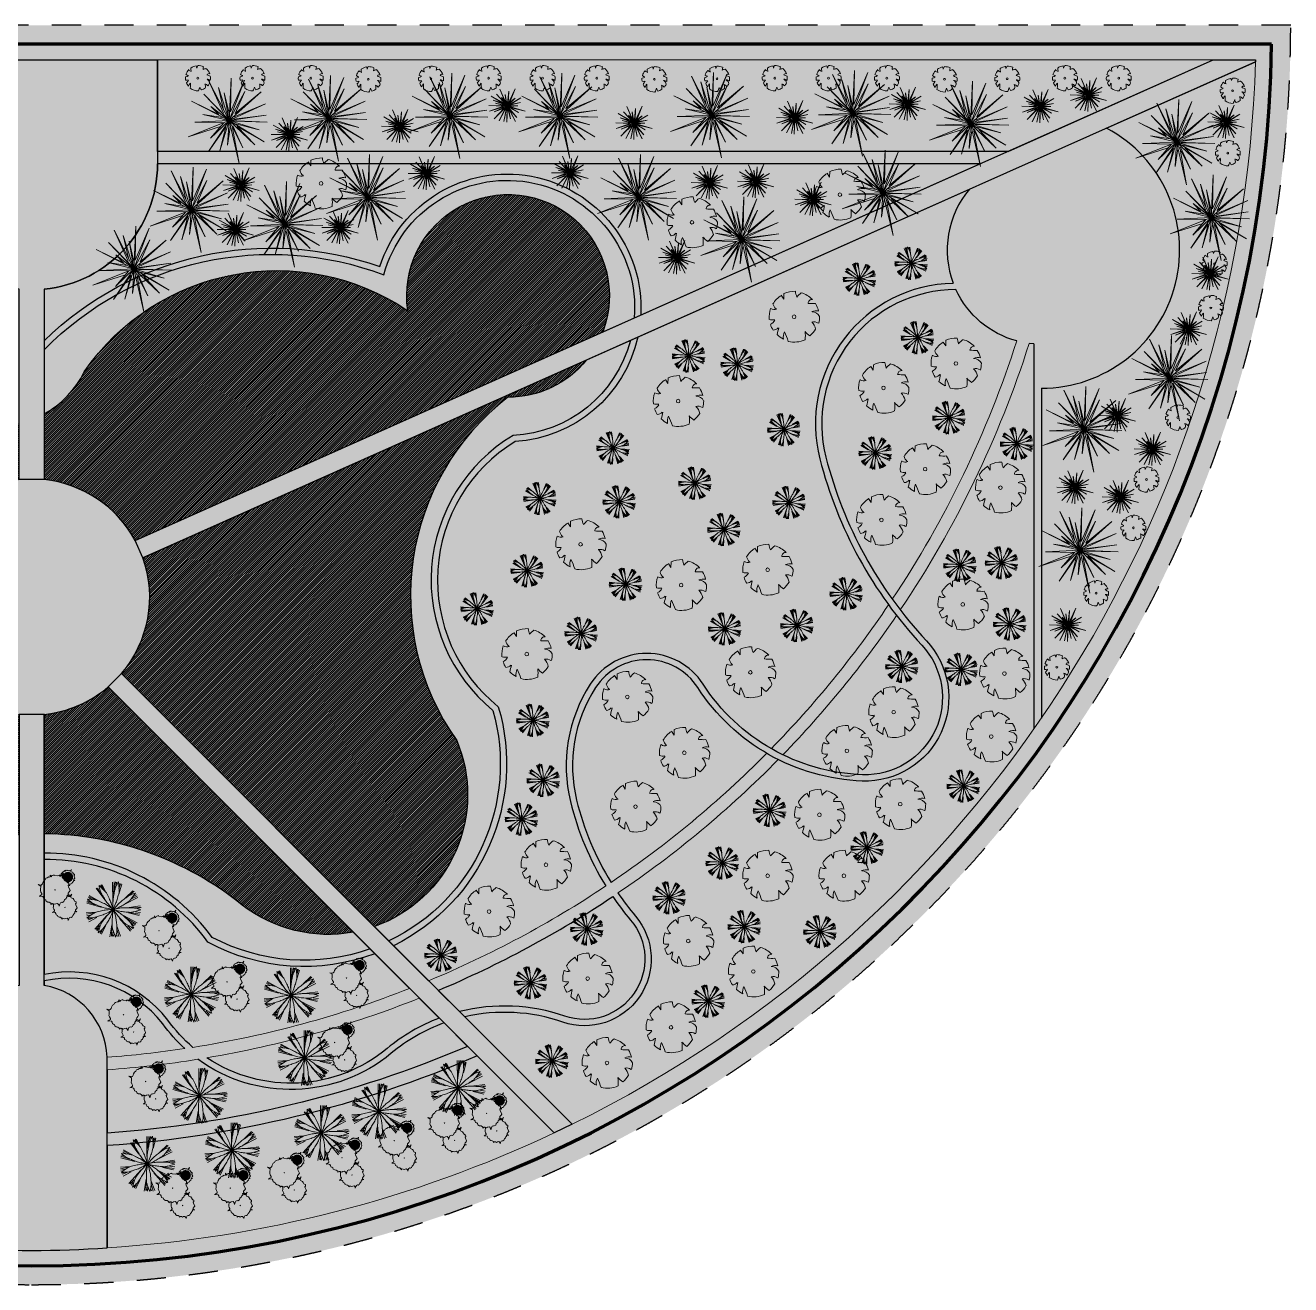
# Model space of a CAD drawing. Header units: millimetres. Extents: x 316796 to 1578935, y 255366 to 829766.
# Drawn here: x 754333 to 916732, y 263786 to 425378 of the extents above; entities that cross this region are included whole.
import ezdxf

# ---------------------------------------------------------------- set-up
doc = ezdxf.new("R2010")
doc.units = ezdxf.units.MM
doc.linetypes.add('JIS_02_0.7', pattern=[1.35, 0.75, -0.6])
doc.layers.add('1-trees', color=250, linetype='Continuous')
for name, color, linetype, lineweight in [('hatch2', 251, 'Continuous', 5), ('road', 7, 'Continuous', 35), ('trees', 7, 'Continuous', 5)]:
    doc.layers.add(name, color=color, linetype=linetype, lineweight=lineweight)

# ---------------------------------------------------------------- blocks, each defined once
blk = doc.blocks.new('6a')
at = {"layer": 'trees'}
h = blk.add_hatch(color=256, dxfattribs=at)
h.dxf.hatch_style = 1
h.set_gradient(color1=(153, 204, 0), color2=(223, 238, 200), tint=1, name='SPHERICAL')
edge = h.paths.add_edge_path()
edge.add_arc((0, 0), 396, 0, 360)
at = {"layer": 'trees', "color": 37, "linetype": 'Continuous', "lineweight": 5}
for p, q in [((-477, 158), (-366, 170)), ((-366, 170), (-448, 214)), ((-448, 214), (-448, 214))]:
    blk.add_line(p, q, dxfattribs=at)
blk.add_circle((0, 0), 36, dxfattribs=at)
for centre, radius, start, end in [((1, -8), 497, 126.0748, 153.6245), ((-327, 184), 212, 48.5207, 80.5151), ((1, -8), 502, 89.3319, 114.3863), ((-298, 365), 123, 343.6543, 39.7608), ((-156, 412), 182, 352.078, 26.6127), ((-71, 545), 190, 304.1865, 338.541), ((1, -8), 500, 62.8744, 77.7034), ((84, 438), 145, 315.845, 359.7652), ((-222, 1809), 1541, 285.4412, 290.7084), ((1, -8), 494, 31.4102, 49.4749), ((1, -8), 506, 160.8425, 187.2753), ((397, 30), 220, 83.5329, 121.6537), ((913, 1961), 1854, 250.0866, 256.3459), ((1, -8), 503, 340.3307, 19.4299), ((-567, -900), 830, 77.372, 85.4655), ((4, -483), 553, 134.7782, 147.3322), ((1, -8), 495, 200.8099, 231.4395), ((346, 427), 618, 266.7452, 282.0148), ((9, -606), 514, 39.6534, 53.9939), ((-228, -385), 82.3, 97.7405, 188.8119), ((-1265, -501), 1045, 2.946, 10.924), ((1, -8), 492, 243.1494, 261.8369), ((127, -429), 208, 160.6017, 199.3983), ((103, -348), 168, 186.1929, 248.4935), ((1, -8), 498, 274.7255, 290.3253), ((288, -366), 154, 170.6317, 220.6277), ((316, -123), 283, 230.4605, 263.1071), ((1, -8), 485, 305.3947, 326.2457)]:
    blk.add_arc(centre, radius, start, end, dxfattribs=at)
blk = doc.blocks.new('15a')
at = {"layer": 'trees', "color": 61, "linetype": 'Continuous', "lineweight": 5}
for p, q in [((-3765, -348), (-3562, -1869)), ((-3562, -2274), (-3765, -348)), ((-3562, -1869), (-3157, -348)), ((-3562, -2274), (-3157, -348)), ((-4723, -669), (-3866, -1970)), ((-3562, -2274), (-4723, -669)), ((-4272, -855), (-3880, -1834)), ((-3562, -2274), (-4272, -855)), ((-3968, -1058), (-3591, -1999)), ((-3562, -2274), (-3968, -1058)), ((-3562, -2274), (-2320, -760)), ((-3562, -2274), (-3055, -855)), ((-2320, -760), (-3338, -1915)), ((-3055, -855), (-3338, -1915)), ((-5387, -1666), (-4069, -2072)), ((-3562, -2274), (-5387, -1666)), ((-4880, -1261), (-3663, -2173)), ((-3562, -2274), (-4880, -1261)), ((-3562, -2274), (-2041, -1261)), ((-2041, -1261), (-3359, -2072)), ((-3562, -2274), (-5286, -3288)), ((-3562, -2274), (-5083, -2579)), ((-4779, -2173), (-3866, -2173)), ((-3562, -2274), (-4779, -2173)), ((-4475, -1767), (-4069, -2072)), ((-3562, -2274), (-4475, -1767)), ((-3562, -2274), (-4272, -3187)), ((-3562, -2274), (-4272, -3795)), ((-3562, -2274), (-3765, -3694)), ((-3562, -2274), (-1940, -1767)), ((-3562, -2274), (-1839, -2072)), ((-3562, -2274), (-2244, -3187)), ((-3562, -2274), (-2751, -3390)), ((-3562, -2274), (-2143, -2477)), ((-3562, -2274), (-3461, -3390)), ((-3562, -2274), (-1839, -2984)), ((-3562, -2274), (-2816, -4127)), ((-1940, -1767), (-3359, -2173)), ((-1839, -2072), (-3359, -2274)), ((-5286, -3288), (-3903, -2597)), ((-5083, -2579), (-3783, -2404)), ((-4272, -3187), (-3783, -2404)), ((-3663, -2579), (-4272, -3795)), ((-3765, -3694), (-3663, -2579)), ((-3461, -3390), (-3461, -2579)), ((-2751, -3390), (-3359, -2477)), ((-2816, -4127), (-3359, -2579)), ((-2143, -2477), (-3258, -2376)), ((-3157, -2477), (-2244, -3187)), ((-1839, -2984), (-3157, -2477))]:
    blk.add_line(p, q, dxfattribs=at)
blk = doc.blocks.new('5a')
at = {"layer": 'trees', "color": 109, "linetype": 'Continuous', "lineweight": 5}
for p, q in [((-290, 401), (-76, 76)), ((0, 0), (-290, 401)), ((-177, 355), (-80, 110)), ((0, 0), (-177, 355)), ((-51, 482), (0, 101)), ((0, 0), (-51, 482)), ((0, 101), (101, 482)), ((0, 0), (101, 482)), ((0, 0), (311, 379)), ((0, 0), (127, 355)), ((311, 379), (56, 90)), ((127, 355), (56, 90)), ((-456, 152), (-127, 51)), ((0, 0), (-456, 152)), ((0, 0), (-431, -253)), ((0, 0), (-380, -76)), ((-329, 253), (-25, 25)), ((0, 0), (-329, 253)), ((-304, 25), (-76, 25)), ((0, 0), (-304, 25)), ((-228, 127), (-127, 51)), ((0, 0), (-228, 127)), ((0, 0), (-177, -228)), ((0, 0), (-177, -380)), ((-101, 304), (-7, 69)), ((0, 0), (-101, 304)), ((0, 0), (-51, -355)), ((0, 0), (380, 253)), ((0, 0), (406, 127)), ((0, 0), (431, 51)), ((0, 0), (329, -228)), ((0, 0), (203, -279)), ((0, 0), (355, -51)), ((0, 0), (25, -279)), ((0, 0), (431, -177)), ((0, 0), (187, -463)), ((380, 253), (51, 51)), ((406, 127), (51, 25)), ((431, 51), (51, 0)), ((-431, -253), (-85, -81)), ((-380, -76), (-55, -32)), ((-177, -228), (-55, -32)), ((-25, -76), (-177, -380)), ((-51, -355), (-25, -76)), ((25, -279), (25, -76)), ((203, -279), (51, -51)), ((187, -463), (51, -76)), ((355, -51), (76, -25)), ((101, -51), (329, -228)), ((431, -177), (101, -51))]:
    blk.add_line(p, q, dxfattribs=at)
blk = doc.blocks.new('11a')
at = {"layer": 'trees'}
h = blk.add_hatch(color=256, dxfattribs=at)
h.dxf.hatch_style = 1
h.set_gradient(color1=(133, 153, 76), color2=(217, 225, 193), tint=1, name='INVSPHERICAL')
edge = h.paths.add_edge_path()
edge.add_arc((-615, -451), 366, 0, 360)
at = {"layer": 'trees', "lineweight": 13}
for p, q in [((-832, -260), (-928, -165)), ((-856, -230), (-923, -148)), ((-865, -194), (-906, -144)), ((-785, -194), (-856, -115)), ((-714, -280), (-846, -95)), ((-658, -257), (-702, -25)), ((-669, -151), (-686, -25)), ((-656, -95), (-667, -25)), ((-609, -79), (-614, -19)), ((-592, -161), (-595, -19)), ((-584, -257), (-573, -25)), ((-485, -211), (-427, -65)), ((-466, -181), (-405, -75)), ((-424, -151), (-386, -88)), ((-411, -250), (-306, -148)), ((-378, -191), (-331, -131)), ((-375, -165), (-342, -118)), ((-1008, -379), (-1041, -372)), ((-895, -379), (-1038, -356)), ((-843, -386), (-1030, -333)), ((-719, -412), (-1022, -310)), ((-488, -392), (-221, -274)), ((-303, -333), (-224, -297)), ((-259, -333), (-210, -316)), ((-246, -392), (-185, -376)), ((-956, -439), (-1041, -442)), ((-983, -429), (-1036, -422)), ((-870, -465), (-1036, -458)), ((-846, -584), (-992, -660)), ((-507, -597), (-370, -825)), ((-372, -511), (-180, -541)), ((-367, -601), (-246, -699)), ((-334, -525), (-199, -564)), ((-328, -422), (-180, -402)), ((-265, -564), (-204, -577)), ((-237, -587), (-201, -590)), ((-868, -604), (-989, -680)), ((-898, -689), (-945, -736)), ((-862, -680), (-931, -749)), ((-749, -607), (-912, -769)), ((-722, -686), (-799, -845)), ((-727, -726), (-782, -858)), ((-686, -802), (-700, -885)), ((-639, -686), (-672, -881)), ((-634, -706), (-648, -878)), ((-568, -640), (-529, -885)), ((-548, -686), (-504, -868)), ((-512, -762), (-488, -868)), ((-491, -792), (-468, -852)), ((-438, -759), (-394, -832)), ((-325, -614), (-229, -676)), ((-246, -634), (-221, -650)), ((-744, -815), (-777, -868)), ((-433, -812), (-422, -845))]:
    blk.add_line(p, q, dxfattribs=at)
for points in [[(-613, -455, 0.025596), (-665, -358, 0.037835), (-707, -298, 0.00676), (-759, -237, 0.00961), (-797, -196, 0.051445), (-832, -165, 0.029602), (-902, -123)], [(-613, -455, -0.018232), (-700, -391, -0.024654), (-760, -338, -0.00785), (-827, -271, -0.014321), (-853, -227), (-902, -123)], [(-614, -455, -0.018232), (-643, -352, -0.024654), (-658, -274, -0.00785), (-670, -180, -0.014321), (-664, -128), (-639, -16)], [(-614, -455, 0.025596), (-595, -347, 0.037835), (-592, -274, 0.00676), (-596, -194, 0.00961), (-601, -138, 0.051445), (-610, -92, 0.029602), (-639, -16)], [(-614, -455, 0.025596), (-531, -384, 0.037835), (-482, -329, 0.00676), (-434, -265, 0.00961), (-402, -218, 0.051445), (-380, -177, 0.029602), (-354, -100)], [(-614, -455, -0.018232), (-571, -357, -0.024654), (-533, -287, -0.00785), (-482, -206, -0.014321), (-444, -171), (-354, -100)], [(-616, -454, 0.025596), (-719, -416, 0.037835), (-791, -400, 0.00676), (-870, -389, 0.00961), (-926, -383, 0.051445), (-973, -383, 0.029602), (-1053, -398)], [(-616, -454, -0.018232), (-724, -464, -0.024654), (-803, -465, -0.00785), (-898, -459, -0.014321), (-947, -443), (-1053, -398)], [(-610, -455, -0.018232), (-514, -406, -0.024654), (-441, -375, -0.00785), (-351, -346, -0.014321), (-299, -342), (-184, -345)], [(-610, -455, 0.025596), (-501, -452, 0.037835), (-428, -440, 0.00676), (-350, -421, 0.00961), (-296, -406, 0.051445), (-253, -388, 0.029602), (-184, -345)], [(-608, -461, 0.025596), (-710, -502, 0.037835), (-774, -538, 0.00676), (-840, -583, 0.00961), (-886, -616, 0.051445), (-920, -648, 0.029602), (-970, -713)], [(-608, -461, -0.018232), (-681, -541, -0.024654), (-740, -595, -0.00785), (-814, -654, -0.014321), (-861, -675), (-970, -713)], [(-608, -455, 0.025596), (-664, -549, 0.037835), (-693, -617, 0.00676), (-718, -693, 0.00961), (-733, -747, 0.051445), (-741, -793, 0.029602), (-741, -874)], [(-608, -455, -0.018232), (-618, -562, -0.024654), (-631, -640, -0.00785), (-653, -732, -0.014321), (-678, -778), (-741, -874)], [(-614, -458, 0.025596), (-592, -565, 0.037835), (-568, -635, 0.00676), (-535, -707, 0.00961), (-511, -758, 0.051445), (-485, -797, 0.029602), (-430, -858)], [(-614, -458, -0.018232), (-549, -543, -0.024654), (-506, -611, -0.00785), (-461, -694, -0.014321), (-448, -744), (-430, -858)], [(-609, -459, 0.025596), (-521, -523, 0.037835), (-456, -558, 0.00676), (-383, -590, 0.00961), (-330, -610, 0.051445), (-285, -622, 0.029602), (-204, -630)], [(-609, -459, -0.018232), (-504, -478, -0.024654), (-427, -499, -0.00785), (-337, -529, -0.014321), (-294, -558), (-204, -630)]]:
    blk.add_lwpolyline(points, format="xyb", dxfattribs=at)
blk = doc.blocks.new('10a')
at = {"layer": 'trees', "lineweight": 5}
h = blk.add_hatch(color=256, dxfattribs=at)
h.dxf.hatch_style = 1
h.set_gradient(color1=(204, 204, 0), color2=(124, 172, 53), tint=1, name='SPHERICAL')
edge = h.paths.add_edge_path()
edge.add_arc((-1402, -108), 300, 0, 360)
h = blk.add_hatch(color=256, dxfattribs=at)
h.dxf.hatch_style = 1
h.set_gradient(color1=(204, 204, 0), color2=(223, 238, 200), tint=1, name='SPHERICAL')
edge = h.paths.add_edge_path()
edge.add_arc((-934, -644), 396, 0, 360)
h = blk.add_hatch(color=256, dxfattribs=at)
h.dxf.hatch_style = 1
h.set_gradient(color1=(223, 255, 127), color2=(124, 172, 53), tint=1, name='SPHERICAL')
edge = h.paths.add_edge_path()
edge.add_arc((-419, -352), 174, 0, 360)
for points in [[(-1029, -194), (-1015, -178), (-1022, -137), (-1013, -109), (-969, -87), (-920, -68), (-964, -72), (-1025, -72), (-1047, -53), (-1052, 19), (-1076, 47), (-1118, 91), (-1125, 113), (-1123, 144), (-1171, 160), (-1196, 148), (-1225, 166), (-1306, 232), (-1340, 223), (-1384, 204), (-1418, 210), (-1428, 266), (-1447, 194), (-1479, 210), (-1508, 191), (-1540, 194), (-1586, 166), (-1633, 163), (-1665, 135), (-1665, 110), (-1689, 82), (-1733, 76), (-1787, 76), (-1750, 57), (-1726, 16), (-1748, -25), (-1772, -50), (-1767, -87), (-1774, -125), (-1806, -144), (-1777, -159), (-1762, -203), (-1772, -244), (-1760, -291), (-1733, -309), (-1726, -335), (-1726, -366), (-1687, -385), (-1667, -410), (-1672, -466), (-1689, -507), (-1657, -475), (-1626, -453), (-1601, -460), (-1572, -491), (-1535, -519), (-1501, -522), (-1420, -544), (-1407, -589)], [(-466, -603), (-454, -607), (-440, -654), (-434, -607), (-428, -599), (-406, -591), (-384, -593), (-350, -583), (-330, -567), (-304, -564), (-292, -546), (-269, -524), (-268, -509), (-260, -505), (-233, -511), (-255, -483), (-233, -479), (-225, -470), (-216, -452), (-210, -448), (-217, -438), (-211, -389), (-200, -378), (-205, -352), (-199, -335), (-171, -321), (-141, -309), (-168, -311), (-207, -311), (-220, -299), (-223, -254), (-239, -237), (-265, -209), (-269, -196), (-268, -176), (-298, -166), (-313, -174), (-332, -163), (-382, -121), (-403, -127), (-431, -139), (-452, -135), (-458, -100), (-471, -145), (-490, -135), (-509, -147), (-529, -145), (-558, -163), (-587, -164), (-606, -182), (-606, -198), (-622, -215), (-649, -219), (-683, -219), (-660, -231), (-648, -250)]]:
    blk.add_lwpolyline(points, dxfattribs=at)
for points in [[(-978, -113), (-1002, -203), (-1042, -184), (-1079, -207), (-1118, -203), (-1176, -239), (-1234, -242), (-1274, -278), (-1274, -309), (-1305, -344), (-1359, -352), (-1427, -352), (-1381, -376), (-1350, -426), (-1378, -477), (-1408, -509), (-1402, -555), (-1411, -602), (-1451, -626), (-1414, -645), (-1396, -700), (-1408, -751), (-1393, -810), (-1359, -833), (-1350, -865), (-1350, -904), (-1301, -927), (-1277, -958), (-1283, -1029), (-1305, -1080), (-1265, -1041), (-1225, -1013), (-1195, -1021), (-1158, -1060), (-1112, -1095), (-1070, -1099), (-969, -1127), (-941, -1221), (-929, -1127), (-917, -1111), (-874, -1095), (-828, -1099), (-761, -1080), (-722, -1048), (-670, -1041), (-645, -1005), (-599, -962), (-596, -931), (-581, -923), (-526, -935), (-572, -880), (-526, -872), (-511, -853), (-493, -818), (-480, -810), (-496, -790), (-484, -692), (-462, -669), (-471, -618), (-459, -583), (-404, -555), (-343, -532), (-398, -536), (-474, -536), (-502, -512), (-508, -422), (-538, -387), (-590, -332), (-599, -305), (-596, -266), (-657, -246), (-688, -262), (-725, -239), (-825, -156), (-868, -168), (-923, -192), (-966, -184)], [(-1406, -150), (-1413, -159), (-1398, -159)], [(-445, -360), (-449, -366), (-440, -366)], [(-950, -634), (-960, -645), (-941, -645)]]:
    blk.add_lwpolyline(points, close=True, dxfattribs=at)

msp = doc.modelspace()

# ---------------------------------------------------------------- hatches: boundary and pattern name
msp.add_hatch(color=253).paths.add_polyline_path([(755141, 263786, 0.4142136), (916732, 425378), (593549, 425378, 0.4142136)])
at = {"lineweight": 30}
h = msp.add_hatch(color=11, dxfattribs=at)
h.dxf.hatch_style = 1
h.paths.add_polyline_path([(893114, 412189), (875490, 404335, 0.2718354), (873431, 392270, 0.289917), (883766, 384500), (883766, 378832, 0.8022697)], flags=0)
h.paths.add_polyline_path([(755141, 266210, 0.4097601), (914290, 422954), (595992, 422954, 0.4097601)])
h.paths.add_polyline_path([(635045, 368785), (644929, 375611), (658196, 361279), (656663, 359282), (637342, 364146, -0.0097485)], flags=16)
h.paths.add_polyline_path([(635257, 364671), (630736, 365809), (633697, 367854, 0.0065946)], flags=16)
h.paths.add_polyline_path([(635746, 363715, 0.0384418), (646593, 346164), (632232, 327455, -0.0517292), (614750, 354768), (629852, 365198)], flags=16)
h.paths.add_polyline_path([(822197, 283255), (764964, 340488), (766678, 342202), (824511, 284369, 0.2777976), (912219, 420704), (769430, 357067), (768444, 359281), (906781, 420934), (771300, 420934), (771300, 407589, -0.3851704), (756757, 391511), (756757, 367091), (753525, 367091), (753525, 391511, -0.3851704), (738982, 407589), (738982, 420934), (655240, 420934), (655240, 409730), (655240, 397875), (741838, 359281), (740852, 357067), (688634, 380339, 0.5464147), (683545, 351211, -0.3056467), (710082, 319955, 0.1180974), (713437, 312035), (743604, 342202), (745318, 340488), (688085, 283255, 0.0950738), (745452, 268529), (745452, 292261, -0.376366), (753525, 302175), (753525, 336959), (756757, 336959), (756757, 302175, -0.355658), (764830, 292969), (764830, 268529, 0.0950738)], flags=16)
h.paths.add_polyline_path([(637846, 363186), (656127, 358584), (647619, 347500, -0.0348428)], flags=16)
h.paths.add_polyline_path([(628810, 365461), (614385, 355498, -0.0264526), (607793, 370751)], flags=16)
h.paths.add_polyline_path([(656980, 358369), (676498, 353456), (680375, 339532), (668980, 337503, 0.4071498), (655437, 337714, -0.0220136), (648115, 346820)], flags=16)
h.paths.add_polyline_path([(657516, 359067), (670298, 375720), (676248, 354352)], flags=0)
h.paths.add_polyline_path([(647091, 345486, 0.0215039), (654353, 336500, 0.1993692), (652503, 329297), (634157, 325086, -0.0035316), (632752, 326805)], flags=16)
h.paths.add_polyline_path([(655240, 397875), (655240, 407589), (738982, 407589, 0.3851704), (753525, 391511), (753525, 367091, 0.2459445), (741838, 359281)], flags=0)
h.paths.add_polyline_path([(652651, 328502, 0.5488748), (668066, 323028, 0.0032979), (669424, 321888), (649295, 309222, -0.0334841), (634737, 324391)], flags=16)
h.paths.add_polyline_path([(692546, 378595), (740852, 357067, 0.2672301), (743604, 342202), (716845, 315443, -0.1292146), (714015, 321824, 0.1466663), (687953, 356539, -0.8457254)], flags=0)
h.paths.add_polyline_path([(669617, 336796), (680592, 338750), (688433, 310591, -0.0442884), (669260, 324133, 0.3717691)], flags=16)
h.paths.add_polyline_path([(681391, 338892), (698332, 341909, -0.1348156), (708149, 325649), (688902, 311918)], flags=16)
h.paths.add_polyline_path([(670304, 321487), (673906, 301220), (666271, 295772, -0.0331593), (649917, 308659)], flags=16)
h.paths.add_polyline_path([(671329, 320339, 0.0337701), (686232, 310013), (674634, 301739)], flags=16)
h.paths.add_polyline_path([(674063, 300339), (675965, 289633, -0.0168915), (666982, 295287)], flags=16)
h.paths.add_polyline_path([(705381, 300552, 0.0769415), (745452, 291349), (745452, 283249, -0.0840778), (699195, 294365)], flags=0)
h.paths.add_polyline_path([(706627, 301797), (745318, 340488, 0.1507478), (753525, 336959), (753525, 302175, 0.355658), (745452, 292969, -0.0754029)], flags=0)
h.paths.add_polyline_path([(756757, 391511, 0.3851704), (771300, 407589), (876838, 407589), (768444, 359281, 0.2459445), (756757, 367091)], flags=16)
h.paths.add_polyline_path([(764964, 340488), (803655, 301797, -0.0544313), (775844, 294239, -0.0616392), (772611, 297745, 0.2852299), (756757, 303582), (756757, 336959, 0.1507478)], flags=0)
h.paths.add_polyline_path([(769430, 357067), (875490, 404335, 0.2718354), (873431, 392270, 0.4842461), (856303, 369745, 0.125203), (869385, 345852, -0.6686604), (861782, 329220, -0.2446723), (841317, 340845, 0.5440461), (826848, 340845, 0.2061133), (824297, 325778, 0.0793154), (828838, 314948, -0.0486805), (806097, 302783), (766678, 342202, 0.2672301)], flags=0)
h.paths.add_polyline_path([(772388, 296692, 0.0440523), (774801, 294079, -0.0188991), (764830, 292969, 0.4035564), (755141, 302311, -0.3309159)], flags=16)
h.paths.add_polyline_path([(764830, 291349, 0.0218456), (776488, 292706, 0.34302), (801301, 293485, -0.0863309), (808083, 297369), (811087, 294365, -0.0840778), (764830, 283249)], flags=0)
h.paths.add_polyline_path([(777630, 292894, 0.0527878), (804901, 300552), (807455, 297997, 0.0823147), (800786, 294107, -0.3313717)], flags=0)
h.paths.add_polyline_path([(827526, 340406, -0.5440461), (840639, 340406, 0.2446723), (861753, 328412, 0.6686604), (869976, 346403, -0.125203), (857085, 369946, -0.4900482), (873769, 391466, 0.2216131), (881576, 384881, -0.0696221), (865606, 351734, 0.0316887), (869976, 346403, -0.6686604), (861753, 328412, -0.1232914), (849483, 331967, -0.0489845), (829509, 315399, -0.0791137), (825082, 325969, -0.2061133)], flags=0)
h = msp.add_hatch(color=254)
h.dxf.hatch_style = 1
h.paths.add_polyline_path([(745452, 268529, 0.0362518), (764830, 268529), (764830, 292969, 0.355658), (756757, 302175), (756757, 336959), (753525, 336959), (753525, 302175, 0.376366), (745452, 292261)])
h.paths.add_polyline_path([(822197, 283255), (824511, 284369), (766678, 342202), (764964, 340488)])
h.paths.add_polyline_path([(685771, 284369), (688085, 283255), (745318, 340488), (743604, 342202)])
h.paths.add_polyline_path([(740852, 357067), (741838, 359281), (655240, 397875), (655240, 409730), (598774, 409730, 0.0284921), (600660, 396549), (652262, 396549)])
h.paths.add_polyline_path([(756757, 391511, 0.3851704), (771300, 407589), (771300, 420934), (738982, 420934), (738982, 407589, 0.3851704), (753525, 391511), (753525, 367091), (756757, 367091)])
h.paths.add_polyline_path([(768444, 359281), (769430, 357067), (912219, 420704), (912226, 420934), (906781, 420934)])
h = msp.add_hatch(color=11, dxfattribs=at)
h.dxf.hatch_style = 1
h.paths.add_polyline_path([(655240, 407589), (738982, 407589), (738982, 409205), (655240, 409205)])
h.paths.add_polyline_path([(771300, 407589), (876838, 407589), (880464, 409205), (771300, 409205)])
h.paths.add_polyline_path([(873431, 392270, 0.4842461), (856303, 369745, 0.125203), (869385, 345852, -0.6686604), (861782, 329220, -0.2446723), (841317, 340845, 0.5440461), (826848, 340845, 0.2061133), (824297, 325778, 0.0793154), (828838, 314948, -0.0486805), (806097, 302783), (807332, 301548, 0.0473545), (829723, 313589, 0.0254975), (832021, 310567, -0.7619861), (823568, 298247, 0.1462272), (810060, 298820), (810729, 298151, -0.1408046), (823304, 297483, 0.7619861), (832638, 311088, -0.0254975), (830391, 314044, 0.0499209), (850964, 331167, -0.0160043), (849483, 331967, -0.0489845), (829509, 315399, -0.0791137), (825082, 325969, -0.2061133), (827526, 340406, -0.5440461), (840639, 340406, 0.2446723), (861753, 328412, 0.6686604), (869976, 346403, -0.125203), (857085, 369946, -0.4900482), (873769, 391466, 0.2216131), (881576, 384881, -0.0696221), (865606, 351734, 0.0078766), (866629, 350357, 0.071045), (883171, 384563), (883766, 384500), (883766, 335095, 0.0027057), (884736, 336492), (884736, 378805, 0.7800471), (893114, 412189), (875490, 404335, 0.2718354)])
h = msp.add_hatch(color=11, dxfattribs=at)
h.dxf.hatch_style = 1
h.paths.add_polyline_path([(800355, 393359, -0.9121449), (832486, 387823), (833320, 388194, 0.8776526), (799824, 394412, 0.2856756), (756757, 384895), (756757, 383754, -0.2965913)])
h = msp.add_hatch(color=11, dxfattribs=at)
h.dxf.hatch_style = 1
h.paths.add_polyline_path([(800993, 307887), (801598, 307282, 0.3650512), (815040, 337945, -0.520075), (817185, 371962, 0.3346435), (832932, 385368), (832000, 384952, -0.3276722), (816940, 372758, 0.5193063), (814334, 337477, -0.3653403)])
h = msp.add_hatch(color=254)
h.dxf.hatch_style = 1
h.paths.add_polyline_path([(753525, 336959), (756757, 336959, 0.1507478), (764964, 340488), (766678, 342202, 0.2672301), (769430, 357067), (768444, 359281, 0.2459445), (756757, 367091), (753525, 367091, 0.2459445), (741838, 359281), (740852, 357067, 0.2672301), (743604, 342202), (745318, 340488, 0.1507478)])
h = msp.add_hatch(color=11, dxfattribs=at)
h.dxf.hatch_style = 1
h.paths.add_polyline_path([(850068, 332562, 0.0165256), (851558, 331775, 0.0430142), (866151, 349653, -0.0077302), (865126, 351019, -0.0449437)])
h.paths.add_polyline_path([(775844, 294239, -0.0616392), (772611, 297745, 0.2852299), (756757, 303582), (756757, 302756, -0.287906), (771964, 297261, 0.05285), (774801, 294079, -0.0188991), (764830, 292969), (764830, 291349, 0.0218456), (776488, 292706, 0.34302), (801301, 293485, -0.0863309), (808083, 297369), (807455, 297997, 0.0823147), (800786, 294107, -0.3313717), (777630, 292894, 0.0527878), (804901, 300552), (803655, 301797, -0.0544313)])
h.paths.add_polyline_path([(764830, 283249), (764830, 281630, 0.0854032), (812317, 293135), (811087, 294365, -0.0840778)])
h.paths.add_polyline_path([(745452, 281630), (745452, 283249, -0.0840778), (699195, 294365), (697965, 293135, 0.0854032)])
h.paths.add_polyline_path([(745452, 291349), (745452, 292969, -0.0754029), (706627, 301797), (705381, 300552, 0.0769415)])
h = msp.add_hatch(color=11, dxfattribs=at)
h.dxf.hatch_style = 1
h.paths.add_polyline_path([(777776, 307727, 0.2163183), (799203, 306249), (798573, 306879, -0.2105946), (778320, 308352, 0.2400667), (756757, 319165), (756757, 318357, -0.2419819)])
at = {"layer": '1-trees', "true_color": 0x97ad5c}
h = msp.add_hatch(color=55, dxfattribs=at)
h.paths.add_polyline_path([(764830, 268529, 0.0950738), (822197, 283255), (812317, 293135, -0.0854032), (764830, 281630)])
h.paths.add_polyline_path([(764830, 283249, 0.0840778), (811087, 294365), (808083, 297369, 0.0863309), (801301, 293485, -0.34302), (776488, 292706, -0.0218456), (764830, 291349)])
h.paths.add_polyline_path([(800786, 294107, -0.0823147), (807455, 297997), (804901, 300552, -0.0527878), (777630, 292894, 0.3313717)])
h.paths.add_polyline_path([(772611, 297745, 0.0616392), (775844, 294239, 0.0544313), (803655, 301797), (799203, 306249, -0.2163183), (777776, 307727, 0.2419819), (756757, 318357), (756757, 303582, -0.2852299)])
h.paths.add_polyline_path([(764830, 292969, 0.0188991), (774801, 294079, -0.05285), (771964, 297261, 0.287906), (756757, 302756), (756757, 302175, -0.355658)])
h.paths.add_polyline_path([(714436, 309606), (706627, 301797, 0.0754029), (745452, 292969, -0.355658), (753525, 302175), (753525, 318131, 0.0737389), (746262, 316045, -0.5476013)])
h.paths.add_polyline_path([(745452, 283249), (745452, 291349, -0.0769415), (705381, 300552), (699195, 294365, 0.0840778)])
h.paths.add_polyline_path([(745452, 268529), (745452, 281630, -0.0854032), (697965, 293135), (688085, 283255, 0.0950738)])
h.paths.add_polyline_path([(689432, 310016, 0.0309701), (704185, 302783), (712860, 311458, -0.1199955), (709281, 319844, 0.0352829), (708373, 324817), (689133, 311090)])
h.paths.add_polyline_path([(676880, 289103, 0.0160289), (685771, 284369), (702950, 301548, -0.0332603), (686991, 309562), (674791, 300858)])
h.paths.add_polyline_path([(674634, 301739), (686232, 310013, -0.0337701), (671329, 320339)])
h.paths.add_polyline_path([(666271, 295772), (673906, 301220), (670371, 321111), (670081, 321347), (649917, 308659, 0.0331593)])
h.paths.add_polyline_path([(675965, 289633), (674063, 300339), (666982, 295287, 0.0168915)])
h.paths.add_polyline_path([(669260, 324133, 0.042618), (687669, 311038), (687964, 311249), (688203, 311419), (680592, 338750), (669617, 336796, -0.3717691)])
h.paths.add_polyline_path([(688902, 311918), (708149, 325649, 0.1348156), (698332, 341909), (681391, 338892)])
h.paths.add_polyline_path([(649295, 309222), (669424, 321888, -0.0032979), (668066, 323028, -0.5488748), (652651, 328502), (634737, 324391, 0.0334841)])
h.paths.add_polyline_path([(632752, 326805, 0.0035316), (634157, 325086), (652503, 329297, -0.1993692), (654353, 336500, -0.0215039), (647091, 345486)])
h.paths.add_polyline_path([(648115, 346820, 0.0220136), (655437, 337714, -0.4071498), (668980, 337503), (680375, 339532), (676498, 353456), (656980, 358369)])
h.paths.add_polyline_path([(681174, 339674), (697587, 342597, 0.1162694), (683144, 350484, -0.0327338), (681466, 352205), (677400, 353229)])
h.paths.add_polyline_path([(677150, 354125), (680640, 353246, -0.4730072), (687640, 380782), (677614, 385250), (670914, 376521)])
h.paths.add_polyline_path([(657516, 359067), (676248, 354352), (670298, 375720)])
h.paths.add_polyline_path([(637342, 364146), (656663, 359282), (658196, 361279), (644929, 375611), (635045, 368785, 0.0097485)])
h.paths.add_polyline_path([(647619, 347500), (656127, 358584), (637846, 363186, 0.0348428)])
h.paths.add_polyline_path([(632232, 327455), (646593, 346164, -0.0384418), (635746, 363715), (629852, 365198), (614750, 354768, 0.0517292)])
h.paths.add_polyline_path([(614385, 355498), (628810, 365461), (607793, 370751, 0.0264526)])
h.paths.add_polyline_path([(630736, 365809), (635257, 364671, -0.0065946), (633697, 367854)])
h.paths.add_polyline_path([(645601, 376074), (658695, 361930), (670027, 376693), (666232, 390323)])
h.paths.add_polyline_path([(670643, 377495), (676855, 385588), (667190, 389896)])
h.paths.add_polyline_path([(645046, 376673), (665368, 390708), (652262, 396549), (626647, 396549)])
h.paths.add_polyline_path([(607456, 371669), (629694, 366071), (633349, 368595, -0.0550671), (623891, 396549), (600660, 396549, 0.0410986)])
h.paths.add_polyline_path([(634698, 369527), (644374, 376210), (625546, 396549, 0.0538785)])
h.paths.add_polyline_path([(640393, 409730), (654028, 409730), (654028, 420934), (640393, 420934)])
h.paths.add_polyline_path([(625546, 409730), (639181, 409730), (639181, 420934), (625546, 420934)])
h.paths.add_polyline_path([(611556, 409730), (623930, 409730), (623930, 420934), (611556, 420934)])
h.paths.add_polyline_path([(598774, 409730), (610344, 409730), (610344, 420934), (598056, 420934, 0.0178665)])
h = msp.add_hatch(color=55, dxfattribs=at)
h.paths.add_polyline_path([(771300, 409205), (880464, 409205), (906781, 420934), (771300, 420934)])
h.paths.add_polyline_path([(655240, 409730), (655240, 409205), (738982, 409205), (738982, 420934), (655240, 420934)])
h.paths.add_polyline_path([(655240, 397875), (692011, 381487, 0.2770319), (719489, 389223, -0.547845), (743786, 380592, 0.5959322), (753525, 379902), (753525, 391511, -0.3851704), (738982, 407589), (655240, 407589)])
h.paths.add_polyline_path([(756757, 391511), (756757, 384895, -0.2856756), (799824, 394412, -0.8776526), (833320, 388194), (876838, 407589), (771300, 407589, -0.3851704)])
h.paths.add_polyline_path([(815040, 337945, -0.3650512), (801598, 307282), (806097, 302783, 0.0486805), (828838, 314948, -0.0793154), (824297, 325778, -0.2061133), (826848, 340845, -0.5440461), (841317, 340845, 0.1198801), (850068, 332562, 0.0449437), (865126, 351019, -0.0945158), (856303, 369745, -0.4842461), (873431, 392270, -0.2718354), (875490, 404335), (832932, 385368, -0.3346435), (817185, 371962, 0.520075)])
h = msp.add_hatch(color=55, dxfattribs=at)
h.paths.add_polyline_path([(881576, 384881, -0.2216131), (873769, 391466, 0.4900482), (857085, 369946, 0.0931447), (865606, 351734, 0.0696221)])
h.paths.add_polyline_path([(883766, 384500), (883171, 384563, -0.071045), (866629, 350357, 0.0238062), (869976, 346403, -0.6686604), (861753, 328412, -0.1070758), (850964, 331167, -0.0499209), (830391, 314044, 0.0254975), (832638, 311088, -0.7619861), (823304, 297483, 0.1408046), (810729, 298151), (824511, 284369, 0.1260617), (883766, 335095)])
h.paths.add_polyline_path([(851558, 331775, 0.1045012), (861782, 329220, 0.6686604), (869385, 345852, -0.0225928), (866151, 349653, -0.0430142)], flags=17)
h.paths.add_polyline_path([(840639, 340406, 0.5440461), (827526, 340406, 0.2061133), (825082, 325969, 0.0791137), (829509, 315399, 0.0489845), (849483, 331967, -0.1178266)], flags=17)
h.paths.add_polyline_path([(807332, 301548), (810060, 298820, -0.1462272), (823568, 298247, 0.7619861), (832021, 310567, -0.0254975), (829723, 313589, -0.0473545)])
h.paths.add_polyline_path([(912219, 420704), (893114, 412189, -0.7800471), (884736, 378805), (884736, 336492, 0.1438392)])
at = {"layer": 'hatch2'}
h = msp.add_hatch(color=256, dxfattribs=at)
h.dxf.hatch_style = 1
h.set_gradient(color1=(255, 223, 127), color2=(255, 214, 92), one_color=1, tint=0.68, name='HEMISPHERICAL')
h.paths.add_polyline_path([(814334, 337477, -0.5193063), (816940, 372758, 0.3276722), (832000, 384952), (826369, 382443, -0.2260502), (816258, 377652, 0.4022686), (809694, 333624, -0.4321381), (799133, 309747), (800993, 307887, 0.3653403)])
h.paths.add_polyline_path([(781854, 312760, 0.165159), (756757, 321641), (756757, 319165, -0.2400667), (778320, 308352, 0.2105946), (798573, 306879), (796427, 309026, -0.2199652)])
h.paths.add_polyline_path([(740085, 318367, -0.5036692), (718520, 313690), (715007, 310178, 0.5535558), (745622, 316640, -0.0779362), (753525, 318946), (753525, 321556, 0.0840102)])
h.paths.add_polyline_path([(714015, 321824, 0.1466663), (687953, 356539, -0.7770125), (690656, 378511, 0.0578766), (697564, 376359), (688634, 380339, 0.5464147), (683545, 351211, -0.3056467), (710082, 319955, 0.1180974), (713437, 312035), (716845, 315443, -0.1292146)])
h.paths.add_polyline_path([(721654, 381691, -0.837238), (740695, 379605, 0.3122874), (753525, 374326), (753525, 378581, -0.5419762), (743016, 380335, 0.5481921), (720033, 388623, -0.2418868), (695417, 379969), (704678, 375842, 0.1462067)])
h.paths.add_polyline_path([(756757, 375532, 0.1560373), (761886, 380904, -0.4113939), (803419, 388760, -1.2949893), (828436, 386018), (832486, 387823, 0.9121449), (800355, 393359, 0.2965913), (756757, 383754)])
at = {"layer": 'road', "ltscale": 5}
h = msp.add_hatch(dxfattribs=at)
h.set_pattern_fill('ANSI31', color=151, scale=62.212729)
h.set_pattern_definition([(45, (46244177.2, 27587677.26), (-139.67156085, 139.67156075), [])])
h.paths.add_polyline_path([(799133, 309747, 0.4321381), (809694, 333624, -0.4022686), (816258, 377652, 0.2260502), (826369, 382443), (769430, 357067, -0.2672301), (766678, 342202)])
h.paths.add_polyline_path([(756757, 321641, -0.1677105), (782176, 312504, 0.2139613), (796427, 309026), (764964, 340488, -0.1507478), (756757, 336959)])
h.paths.add_polyline_path([(718520, 313690, 0.5036692), (740085, 318367, -0.0840102), (753525, 321556), (753525, 336959, -0.1507478), (745318, 340488)])
h.paths.add_polyline_path([(714015, 321824, 0.1292146), (716845, 315443), (743604, 342202, -0.2672301), (740852, 357067), (697564, 376359, -0.0578766), (690656, 378511, 0.7770125), (687953, 356539, -0.1466663)])
h.paths.add_polyline_path([(741838, 359281, -0.2459445), (753525, 367091), (753525, 374326, -0.3122874), (740695, 379605, 0.837238), (721654, 381691, -0.1462067), (704678, 375842)])
h.paths.add_polyline_path([(756757, 367091, -0.2459445), (768444, 359281), (828436, 386018, 1.2949893), (803419, 388760, 0.4113939), (761886, 380904, -0.1560373), (756757, 375532)])

# ---------------------------------------------------------------- linework, layer by layer
for p, q in [((771300, 409205), (771300, 420934)), ((880464, 409205), (906781, 420934)), ((893114, 412189), (912219, 420704)), ((880464, 409205), (771300, 409205)), ((768444, 359281), (876838, 407589)), ((876838, 407589), (771300, 407589)), ((769430, 357067), (875490, 404335)), ((756757, 391511), (756757, 367091)), ((883766, 384500), (883171, 384563)), ((883766, 384500), (883766, 335095)), ((884736, 378805), (884736, 336492)), ((766678, 342202), (806097, 302783)), ((764964, 340488), (803655, 301797)), ((756757, 336959), (756757, 303582)), ((756757, 302756), (756757, 302175)), ((807455, 297997), (804901, 300552)), ((807332, 301548), (810060, 298820)), ((808083, 297369), (811087, 294365)), ((810729, 298151), (824511, 284369)), ((812317, 293135), (822197, 283255)), ((764830, 291349), (764830, 283249)), ((764830, 281630), (764830, 268529))]:
    msp.add_line(p, q)
at = {"linetype": 'JIS_02_0.7', "ltscale": 5000}
msp.add_lwpolyline([(916732, 425378), (593549, 425378, 0.4142136), (755141, 263786, 0.4142136)], format="xyb", close=True, dxfattribs=at)
at = {"lineweight": 70}
msp.add_lwpolyline([(914290, 422954), (595992, 422954, 0.4097601), (755141, 266210, 0.4097601)], format="xyb", close=True, dxfattribs=at)
for points in [[(756757, 367091), (753525, 367091), (753525, 391511, -0.3851704), (738982, 407589), (738982, 420934), (771300, 420934), (771300, 407589, -0.3851704), (756757, 391511)], [(753525, 336959), (753525, 302175, 0.355658), (745452, 292969), (745452, 268529, 0.0362518), (764830, 268529), (764830, 292969, 0.355658), (756757, 302175), (756757, 336959)]]:
    msp.add_lwpolyline(points, format="xyb", close=True)
for points in [[(906781, 420934), (912226, 420934), (912219, 420704), (769430, 357067), (768444, 359281)], [(824511, 284369), (822197, 283255), (764964, 340488), (766678, 342202)]]:
    msp.add_lwpolyline(points, close=True)
at = {"lineweight": 0}
msp.add_lwpolyline([(906781, 420934), (771300, 420934)], dxfattribs=at)
for points in [[(824511, 284369, 0.2777976), (912219, 420704)], [(865606, 351734, 0.0696221), (881576, 384881)], [(866629, 350357, 0.071045), (883171, 384563)], [(850068, 332562, 0.0449437), (865126, 351019, 0.0449437)], [(851558, 331775, 0.0430142), (866151, 349653, 0.0430142)], [(829509, 315399, 0.0489845), (849483, 331967, 0.0489845)], [(830391, 314044, 0.0499209), (850964, 331167, 0.0499209)], [(806097, 302783, 0.0486805), (828838, 314948)], [(775844, 294239, 0.0544313), (803655, 301797, 0.0544313)], [(777630, 292894, 0.0527878), (804901, 300552, 0.0527878)], [(764830, 292969, 0.0188991), (774801, 294079, 0.0188991)], [(764830, 291349, 0.0218456), (776488, 292706, 0.0218456)], [(764830, 268529, 0.0950738), (822197, 283255)]]:
    msp.add_lwpolyline(points, format="xyb", dxfattribs=at)
for points in [[(756757, 384895, -0.2856756), (799824, 394412, -0.8776526), (833320, 388194)], [(756757, 383754, -0.2965913), (800355, 393359, -0.9121449), (832486, 387823)], [(756757, 375532, 0.1560373), (761886, 380904, -0.4113939), (803419, 388760, -1.2949893), (828436, 386018)], [(873431, 392270, 0.4842461), (856303, 369745, 0.125203), (869385, 345852, -0.6686604), (861782, 329220, -0.2446723), (841317, 340845, 0.5440461), (826848, 340845, 0.2061133), (824297, 325778, 0.0793154), (828838, 314948)], [(873769, 391466, 0.4900482), (857085, 369946, 0.125203), (869976, 346403, -0.6686604), (861753, 328412, -0.2446723), (840639, 340406, 0.5440461), (827526, 340406, 0.2061133), (825082, 325969, 0.0791137), (829509, 315399, 0.0791137)], [(881576, 384881, -0.2216131), (873769, 391466, -16.2980894)], [(832000, 384952, -0.3276722), (816940, 372758, 0.5193063), (814334, 337477, -0.3653403), (800993, 307887, -0.3653403)], [(832932, 385368, -0.3346435), (817185, 371962, 0.520075), (815040, 337945, -0.3650512), (801598, 307282, -0.3650512)], [(826369, 382443, -0.2260502), (816258, 377652, 0.4022686), (809694, 333624, -0.4321381), (799133, 309747, -0.4321381)], [(796427, 309026, -0.2139613), (782176, 312504, 0.1677105), (756757, 321641, 0.1677105)], [(798573, 306879, -0.2105946), (778320, 308352, 0.2400667), (756757, 319165, 0.2400667)], [(799203, 306249, -0.2163183), (777776, 307727, 0.2419819), (756757, 318357, 0.2419819)], [(829723, 313589, 0.0254975), (832021, 310567, -0.7619861), (823568, 298247, 0.1462272), (810060, 298820)], [(830391, 314044, 0.0254975), (832638, 311088, -0.7619861), (823304, 297483, 0.1408046), (810729, 298151)], [(775844, 294239, -0.0616392), (772611, 297745, 0.2852299), (756757, 303582)], [(774801, 294079, -0.05285), (771964, 297261, 0.287906), (756757, 302756)], [(808083, 297369, 0.0863309), (801301, 293485, -0.34302), (776488, 292706)], [(807455, 297997, 0.0823147), (800786, 294107, -0.3313717), (777630, 292894)], [(811087, 294365, -0.0840778), (764830, 283249)], [(812317, 293135, -0.0854032), (764830, 281630)]]:
    msp.add_lwpolyline(points, format="xyb")
at = {"color": 11, "lineweight": 30}
msp.add_lwpolyline([(807332, 301548, 0.0473545), (829723, 313589)], format="xyb", dxfattribs=at)
for centre, radius, start, end in [((884736, 396549), 17743, 270, 61.82364), ((755141, 407589), 16159, 275.73917, 0), ((884736, 396549), 12087, 139.89799, 200.72817), ((755141, 352025), 15153, 28.60881, 83.87818), ((755141, 352025), 15153, 319.58753, 19.43375), ((755141, 352025), 15153, 276.12182, 310.41247), ((755141, 292615), 9695, 2.09259, 80.40593)]:
    msp.add_arc(centre, radius, start, end)

# ---------------------------------------------------------------- block references
at = {"layer": 'trees', "extrusion": (0, 0, -1)}
for name, p, xscale, yscale, zscale, rotation in [('6a', (-776479, 418605), 3.231830094383142, 3.231830094383142, -3.231830094050998, 288.1539794623185), ('6a', (-783477, 418605), 3.231830094383142, 3.231830094383142, -3.231830094050998, 288.1539794623185), ('6a', (-790957, 418605), 3.231830094383142, 3.231830094383142, -3.231830094050998, 288.1539794623185), ('6a', (-813799, 418605), 3.231830094383142, 3.231830094383142, -3.231830094050998, 288.1539794623185), ('6a', (-820716, 418605), 3.231830094383142, 3.231830094383142, -3.231830094050998, 288.1539794623185), ('6a', (-827663, 418605), 3.231830094383142, 3.231830094383142, -3.231830094050998, 288.1539794623185), ('6a', (-850506, 418605), 3.231830094383142, 3.231830094383142, -3.231830094050998, 288.1539794623185), ('6a', (-857423, 418605), 3.231830094383142, 3.231830094383142, -3.231830094050998, 288.1539794623185), ('6a', (-864903, 418605), 3.231830094383142, 3.231830094383142, -3.231830094050998, 288.1539794623185), ('6a', (-887745, 418605), 3.231830094383142, 3.231830094383142, -3.231830094050998, 288.1539794623185), ('6a', (-894662, 418605), 3.231830094383142, 3.231830094383142, -3.231830094050998, 288.1539794623185), ('6a', (-798356, 418454), 3.231830094383142, 3.231830094383142, -3.231830094050998, 288.1539794623185), ('6a', (-806399, 418524), 3.231830094383142, 3.231830094383142, -3.231830094050998, 288.1539794623185), ('6a', (-835063, 418454), 3.231830094383142, 3.231830094383142, -3.231830094050998, 288.1539794623185), ('6a', (-843106, 418524), 3.231830094383142, 3.231830094383142, -3.231830094050998, 288.1539794623185), ('6a', (-872303, 418454), 3.231830094383142, 3.231830094383142, -3.231830094050998, 288.1539794623185), ('6a', (-880346, 418524), 3.231830094383142, 3.231830094383142, -3.231830094050998, 288.1539794623185), ('6a', (-909276, 416992), 3.231830094383142, 3.231830094383142, -3.231830094050998, 288.1539794623185), ('5a', (-816183, 415055), 4.847745141159843, 4.847745141159843, -4.847745141076494, 264.7497044628535), ('5a', (-867551, 415264), 4.847745141159843, 4.847745141159843, -4.847745141076494, 264.7497044628535), ('5a', (-890765, 416426), 4.847745141159843, 4.847745141159843, -4.847745141076494, 264.7497044628535), ('5a', (-853084, 413518), 4.847745141159843, 4.847745141159843, -4.847745141076494, 264.7497044628535), ('5a', (-884585, 414956), 4.847745141159843, 4.847745141159843, -4.847745141076494, 264.7497044628535), ('5a', (-802415, 412400), 4.847745141159843, 4.847745141159843, -4.847745141076494, 264.7497044628535), ('5a', (-832467, 412820), 4.847745141159843, 4.847745141159843, -4.847745141076494, 264.7497044628535), ('5a', (-908439, 412945), 4.847745141159843, 4.847745141159843, -4.847745141076494, 264.7497044628535), ('5a', (-788228, 411353), 4.847745141159843, 4.847745141159843, -4.847745141076494, 264.7497044628535), ('6a', (-908655, 408984), 3.231830094383142, 3.231830094383142, -3.231830094050998, 288.1539794623185), ('6a', (-792289, 405088), 6.463660188017985, 6.463660188017985, -6.463660188101995, 264.749704480591), ('5a', (-805825, 406351), 4.847745141159843, 4.847745141159843, -4.847745141076494, 264.7497044628535), ('5a', (-824231, 406435), 4.847745141159843, 4.847745141159843, -4.847745141076494, 264.7497044628535), ('5a', (-848077, 405348), 4.847745141159843, 4.847745141159843, -4.847745141076494, 264.7497044628535), ('5a', (-782044, 404887), 4.847745141159843, 4.847745141159843, -4.847745141076494, 264.7497044628535), ('5a', (-842136, 405180), 4.847745141159843, 4.847745141159843, -4.847745141076494, 264.7497044628535), ('6a', (-858875, 403645), 6.463660188017985, 6.463660188017985, -6.463660188101995, 264.749704480591), ('5a', (-855436, 403044), 4.847745141159843, 4.847745141159843, -4.847745141076494, 264.7497044628535), ('6a', (-839894, 400096), 6.463660188017985, 6.463660188017985, -6.463660188101995, 264.749704480591), ('5a', (-781291, 399160), 4.847745141159843, 4.847745141159843, -4.847745141076494, 264.7497044628535), ('5a', (-794728, 399423), 4.847745141159843, 4.847745141159843, -4.847745141076494, 264.7497044628535), ('5a', (-837953, 395565), 4.847745141159843, 4.847745141159843, -4.847745141076494, 264.7497044628535), ('11a', (-866098, 391690), 4.847745141159843, 4.847745141159843, -4.847745141076494, 264.7497044628535), ('6a', (-906964, 394790), 3.231830094383142, 3.231830094383142, -3.231830094050998, 288.1539794623185), ('11a', (-859465, 389669), 4.847745141159843, 4.847745141159843, -4.847745141076494, 264.7497044628535), ('5a', (-906386, 393498), 4.847745141159843, 4.847745141159843, -4.847745141076494, 264.7497044628535), ('6a', (-852994, 387982), 6.463660188017985, 6.463660188017985, -6.463660188101995, 264.749704480591), ('6a', (-906480, 389106), 3.231830094383142, 3.231830094383142, -3.231830094050998, 288.1539794623185), ('5a', (-903617, 386401), 4.847745141159843, 4.847745141159843, -4.847745141076494, 264.7497044628535), ('11a', (-866907, 382151), 4.847745141159843, 4.847745141159843, -4.847745141076494, 264.7497044628535), ('11a', (-837542, 379806), 4.847745141159843, 4.847745141159843, -4.847745141076494, 264.7497044628535), ('6a', (-873763, 381983), 6.463660188017985, 6.463660188017985, -6.463660188101995, 264.749704480591), ('11a', (-843771, 378755), 4.847745141159843, 4.847745141159843, -4.847745141076494, 264.7497044628535), ('6a', (-864473, 378856), 6.463660188017985, 6.463660188017985, -6.463660188101995, 264.749704480591), ('6a', (-838123, 377161), 6.463660188017985, 6.463660188017985, -6.463660188101995, 264.749704480591), ('11a', (-870952, 371883), 4.847745141159843, 4.847745141159843, -4.847745141076494, 264.7497044628535), ('5a', (-894508, 375289), 4.847745141159843, 4.847745141159843, -4.847745141076494, 264.7497044628535), ('6a', (-902253, 375041), 3.231830094383142, 3.231830094383142, -3.231830094050998, 288.1539794623185), ('11a', (-849757, 370347), 4.847745141159843, 4.847745141159843, -4.847745141076494, 264.7497044628535), ('11a', (-879638, 368545), 4.847745141159843, 4.847745141159843, -4.847745141076494, 264.7497044628535), ('11a', (-827834, 368003), 4.847745141159843, 4.847745141159843, -4.847745141076494, 264.7497044628535), ('11a', (-861487, 367356), 4.847745141159843, 4.847745141159843, -4.847745141076494, 264.7497044628535), ('6a', (-869822, 368427), 6.463660188017985, 6.463660188017985, -6.463660188101995, 264.749704480591), ('5a', (-898977, 370990), 4.847745141159843, 4.847745141159843, -4.847745141076494, 264.7497044628535), ('11a', (-838351, 363475), 4.847745141159843, 4.847745141159843, -4.847745141076494, 264.7497044628535), ('6a', (-879476, 366057), 6.463660188017985, 6.463660188017985, -6.463660188101995, 264.749704480591), ('6a', (-898217, 367108), 3.231830094383142, 3.231830094383142, -3.231830094050998, 288.1539794623185), ('5a', (-889069, 366084), 4.847745141159843, 4.847745141159843, -4.847745141076494, 264.7497044628535), ('5a', (-894871, 364835), 4.847745141159843, 4.847745141159843, -4.847745141076494, 264.7497044628535), ('11a', (-818441, 361506), 4.847745141159843, 4.847745141159843, -4.847745141076494, 264.7497044628535), ('11a', (-828627, 361080), 4.847745141159843, 4.847745141159843, -4.847745141076494, 264.7497044628535), ('11a', (-850426, 360997), 4.847745141159843, 4.847745141159843, -4.847745141076494, 264.7497044628535), ('6a', (-864212, 361908), 6.463660188017985, 6.463660188017985, -6.463660188101995, 264.749704480591), ('6a', (-825600, 358780), 6.463660188017985, 6.463660188017985, -6.463660188101995, 264.749704480591), ('11a', (-842073, 357536), 4.847745141159843, 4.847745141159843, -4.847745141076494, 264.7497044628535), ('6a', (-896538, 360891), 3.231830094383142, 3.231830094383142, -3.231830094050998, 288.1539794623185), ('6a', (-849602, 355521), 6.463660188017985, 6.463660188017985, -6.463660188101995, 264.749704480591), ('11a', (-816811, 352242), 4.847745141159843, 4.847745141159843, -4.847745141076494, 264.7497044628535), ('11a', (-872357, 352942), 4.847745141159843, 4.847745141159843, -4.847745141076494, 264.7497044628535), ('11a', (-877697, 353265), 4.847745141159843, 4.847745141159843, -4.847745141076494, 264.7497044628535), ('11a', (-829442, 350512), 4.847745141159843, 4.847745141159843, -4.847745141076494, 264.7497044628535), ('6a', (-838504, 353555), 6.463660188017985, 6.463660188017985, -6.463660188101995, 264.749704480591), ('11a', (-857761, 349290), 4.847745141159843, 4.847745141159843, -4.847745141076494, 264.7497044628535), ('6a', (-874649, 351065), 6.463660188017985, 6.463660188017985, -6.463660188101995, 264.749704480591), ('6a', (-891755, 352510), 3.231830094383142, 3.231830094383142, -3.231830094050998, 288.1539794623185), ('11a', (-810393, 347356), 4.847745141159843, 4.847745141159843, -4.847745141076494, 264.7497044628535), ('11a', (-878745, 345404), 4.847745141159843, 4.847745141159843, -4.847745141076494, 264.7497044628535), ('5a', (-888137, 348406), 4.847745141159843, 4.847745141159843, -4.847745141076494, 264.7497044628535), ('11a', (-823738, 344200), 4.847745141159843, 4.847745141159843, -4.847745141076494, 264.7497044628535), ('11a', (-842175, 344792), 4.847745141159843, 4.847745141159843, -4.847745141076494, 264.7497044628535), ('11a', (-851445, 345218), 4.847745141159843, 4.847745141159843, -4.847745141076494, 264.7497044628535), ('6a', (-818686, 344700), 6.463660188017985, 6.463660188017985, -6.463660188101995, 264.749704480591), ('6a', (-847385, 342354), 6.463660188017985, 6.463660188017985, -6.463660188101995, 264.749704480591), ('11a', (-864905, 339971), 4.847745141159843, 4.847745141159843, -4.847745141076494, 264.7497044628535), ('11a', (-872516, 339583), 4.847745141159843, 4.847745141159843, -4.847745141076494, 264.7497044628535), ('6a', (-879998, 342200), 6.463660188017985, 6.463660188017985, -6.463660188101995, 264.749704480591), ('6a', (-886723, 343002), 3.231830094383142, 3.231830094383142, -3.231830094050998, 288.1539794623185), ('6a', (-831601, 339202), 6.463660188017985, 6.463660188017985, -6.463660188101995, 264.749704480591), ('6a', (-865779, 337246), 6.463660188017985, 6.463660188017985, -6.463660188101995, 264.749704480591), ('11a', (-817553, 333046), 4.847745141159843, 4.847745141159843, -4.847745141076494, 264.7497044628535), ('6a', (-878302, 334118), 6.463660188017985, 6.463660188017985, -6.463660188101995, 264.749704480591), ('6a', (-838907, 332032), 6.463660188017985, 6.463660188017985, -6.463660188101995, 264.749704480591), ('6a', (-859773, 332287), 6.463660188017985, 6.463660188017985, -6.463660188101995, 264.749704480591), ('11a', (-818890, 325342), 4.847745141159843, 4.847745141159843, -4.847745141076494, 264.7497044628535), ('11a', (-872795, 324627), 4.847745141159843, 4.847745141159843, -4.847745141076494, 264.7497044628535), ('6a', (-832645, 325122), 6.463660188017985, 6.463660188017985, -6.463660188101995, 264.749704480591), ('6a', (-866619, 325440), 6.463660188017985, 6.463660188017985, -6.463660188101995, 264.749704480591), ('11a', (-847928, 321487), 4.847745141159843, 4.847745141159843, -4.847745141076494, 264.7497044628535), ('6a', (-856256, 324079), 6.463660188017985, 6.463660188017985, -6.463660188101995, 264.749704480591), ('11a', (-816087, 320377), 4.847745141159843, 4.847745141159843, -4.847745141076494, 264.7497044628535), ('11a', (-860455, 316688), 4.847745141159843, 4.847745141159843, -4.847745141076494, 264.7497044628535), ('6a', (-821157, 317661), 6.463660188017985, 6.463660188017985, -6.463660188101995, 264.749704480591), ('11a', (-841849, 314748), 4.847745141159843, 4.847745141159843, -4.847745141076494, 264.7497044628535), ('6a', (-849603, 316258), 6.463660188017985, 6.463660188017985, -6.463660188101995, 264.749704480591), ('6a', (-859387, 316258), 6.463660188017985, 6.463660188017985, -6.463660188101995, 264.749704480591), ('10a', (-761583, 317245), 3.878196112425061, 3.878196112425061, -3.878196112861205, 106.8867985922773), ('11a', (-760578, 308388), 8.079575232853397, 8.079575232853397, -8.079575235127491, 288.1539794938776), ('6a', (-813852, 311664), 6.463660188017985, 6.463660188017985, -6.463660188101995, 264.749704480591), ('11a', (-835045, 310276), 4.847745141159843, 4.847745141159843, -4.847745141076494, 264.7497044628535), ('10a', (-774955, 312005), 3.878196112425061, 3.878196112425061, -3.878196112861205, 106.8867985922773), ('11a', (-844680, 306582), 4.847745141159843, 4.847745141159843, -4.847745141076494, 264.7497044628535), ('11a', (-824478, 306279), 4.847745141159843, 4.847745141159843, -4.847745141076494, 264.7497044628535), ('6a', (-839419, 307884), 6.463660188017985, 6.463660188017985, -6.463660188101995, 264.749704480591), ('11a', (-854388, 305935), 4.847745141159843, 4.847745141159843, -4.847745141076494, 264.7497044628535), ('11a', (-805760, 302919), 4.847745141159843, 4.847745141159843, -4.847745141076494, 264.7497044628535), ('6a', (-847768, 303973), 6.463660188017985, 6.463660188017985, -6.463660188101995, 264.749704480591), ('11a', (-770609, 297493), 8.079575232853397, 8.079575232853397, -8.079575235127491, 288.1539794938776), ('10a', (-783665, 305456), 3.878196112425061, 3.878196112425061, -3.878196112861205, 106.8867985922773), ('11a', (-783398, 297362), 8.079575232853397, 8.079575232853397, -8.079575235127491, 288.1539794938776), ('10a', (-799008, 305937), 3.878196112425061, 3.878196112425061, -3.878196112861205, 106.8867985922773), ('6a', (-826505, 303060), 6.463660188017985, 6.463660188017985, -6.463660188101995, 264.749704480591), ('11a', (-817247, 299362), 4.847745141159843, 4.847745141159843, -4.847745141076494, 264.7497044628535), ('10a', (-770385, 301238), 3.878196112425061, 3.878196112425061, -3.878196112861205, 106.8867985922773), ('11a', (-840060, 297018), 4.847745141159843, 4.847745141159843, -4.847745141076494, 264.7497044628535), ('6a', (-837202, 296803), 6.463660188017985, 6.463660188017985, -6.463660188101995, 264.749704480591), ('11a', (-785153, 289342), 8.079575232853397, 8.079575232853397, -8.079575235127491, 288.1539794938776), ('10a', (-797469, 297669), 3.878196112425061, 3.878196112425061, -3.878196112861205, 106.8867985922773), ('6a', (-828984, 292240), 6.463660188017985, 6.463660188017985, -6.463660188101995, 264.749704480591), ('11a', (-819998, 289337), 4.847745141159843, 4.847745141159843, -4.847745141076494, 264.7497044628535), ('10a', (-773227, 292669), 3.878196112425061, 3.878196112425061, -3.878196112861205, 106.8867985922773), ('11a', (-771650, 284477), 8.079575232853397, 8.079575232853397, -8.079575235127491, 288.1539794938776), ('11a', (-804806, 285477), 8.079575232853397, 8.079575232853397, -8.079575235127491, 288.1539794938776), ('11a', (-794649, 282479), 8.079575232853397, 8.079575232853397, -8.079575235127491, 288.1539794938776), ('10a', (-816993, 288568), 3.878196112425061, 3.878196112425061, -3.878196112861205, 106.8867985922773), ('11a', (-787281, 279691), 8.079575232853397, 8.079575232853397, -8.079575235127491, 288.1539794938776), ('10a', (-811578, 287335), 3.878196112425061, 3.878196112425061, -3.878196112861205, 106.8867985922773), ('10a', (-805136, 285075), 3.878196112425061, 3.878196112425061, -3.878196112861205, 106.8867985922773), ('11a', (-775808, 277482), 8.079575232853397, 8.079575232853397, -8.079575235127491, 288.1539794938776), ('11a', (-764966, 275747), 8.079575232853397, 8.079575232853397, -8.079575235127491, 288.1539794938776), ('10a', (-798419, 282883), 3.878196112425061, 3.878196112425061, -3.878196112861205, 106.8867985922773), ('10a', (-791017, 280965), 3.878196112425061, 3.878196112425061, -3.878196112861205, 106.8867985922773), ('10a', (-776692, 278979), 3.878196112425061, 3.878196112425061, -3.878196112861205, 106.8867985922773), ('10a', (-784094, 278979), 3.878196112425061, 3.878196112425061, -3.878196112861205, 106.8867985922773)]:
    msp.add_blockref(name, p, dxfattribs=dict(at, xscale=xscale, yscale=yscale, zscale=zscale, rotation=rotation))
at = {"layer": 'trees', "linetype": 'ByBlock', "lineweight": 5, "extrusion": (0, 0, -1), "xscale": -2.827851333631103, "yscale": 2.827851330789684, "zscale": -2.827851333631103, "rotation": 8.76944678354981}
for p in [(-791421, 417965), (-804182, 418284), (-819735, 418603), (-833851, 418603), (-853328, 418682), (-871433, 418921), (-886586, 417566), (-913028, 415225), (-809170, 408144), (-843956, 408144), (-875344, 408722), (-786550, 406534), (-798531, 404679), (-917472, 405534), (-857203, 402735), (-779209, 398945), (-912119, 384941), (-901108, 378379), (-900603, 362833)]:
    msp.add_blockref('15a', p, dxfattribs=at)

doc.saveas('drawing.dxf')
